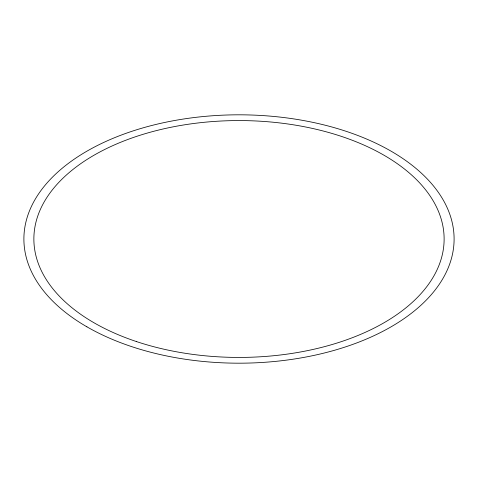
<?xml version="1.0" encoding="UTF-8"?>
<svg xmlns="http://www.w3.org/2000/svg" width="478" height="478" viewBox="0 0 478 478"><rect width="100%" height="100%" fill="white"/><g stroke="black" fill="none" stroke-linecap="round" stroke-linejoin="round"><path stroke-width="0.72" d="M86.9 326.815A215.1 124.184 0 0 0 446.769 271.14A215.1 124.184 0 0 0 183.331 119.046A215.1 124.184 0 0 0 86.9 326.815M136.439 341.561A205.122 118.424 0 0 0 444.122 239A205.122 118.424 0 0 0 136.439 136.439A205.122 118.424 0 0 0 136.439 341.561"/></g></svg>
